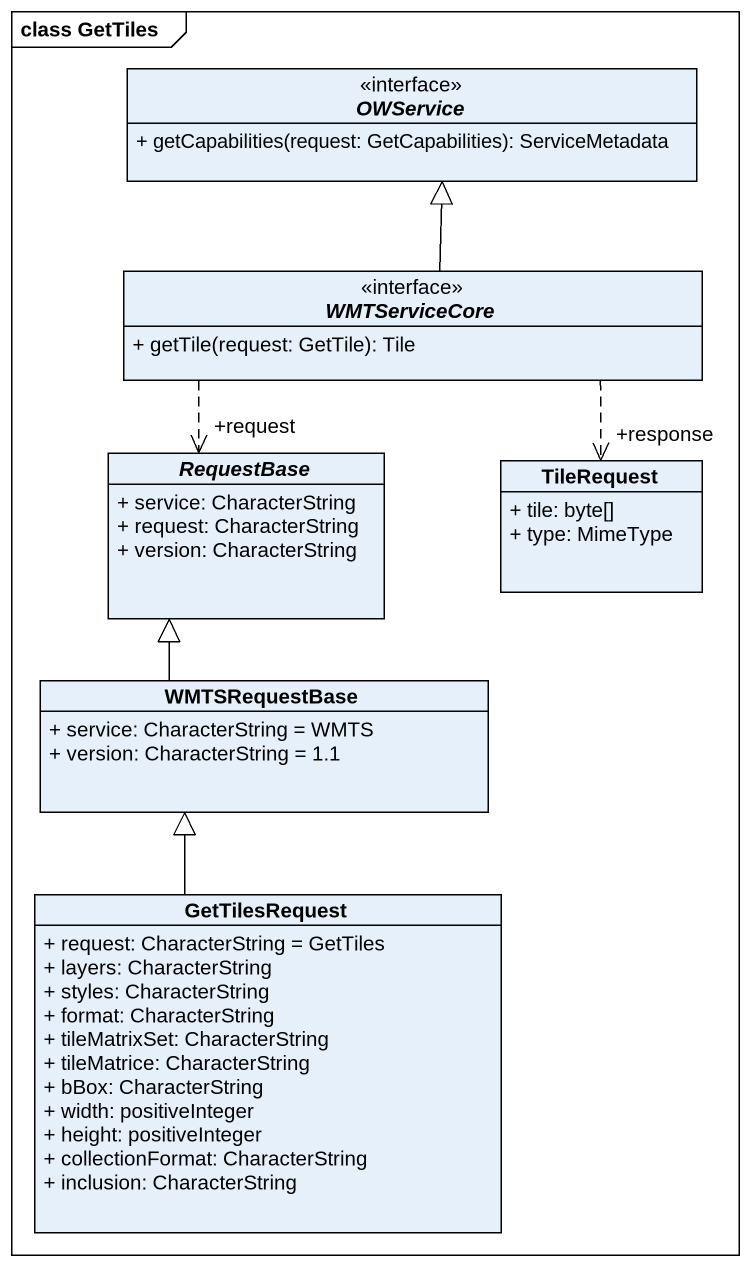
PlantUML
@startuml
mainframe class GetTiles
hide circle
hide empty members
skinparam classAttributeIconSize 0
interface OWService <<interface>> {
  + getCapabilities(request: GetCapabilities): ServiceMetadata
}
interface WMTServiceCore <<interface>> {
  + getTile(request: GetTile): Tile
}
abstract class RequestBase {
  + service: CharacterString
  + request: CharacterString
  + version: CharacterString
}
class TileRequest {
  + tile: byte[]
  + type: MimeType
}
class WMTSRequestBase {
  + service: CharacterString = WMTS
  + version: CharacterString = 1.1
}
class GetTilesRequest {
  + request: CharacterString = GetTiles
  + layers: CharacterString
  + styles: CharacterString
  + format: CharacterString
  + tileMatrixSet: CharacterString
  + tileMatrice: CharacterString
  + bBox: CharacterString
  + width: positiveInteger
  + height: positiveInteger
  + collectionFormat: CharacterString
  + inclusion: CharacterString
}
WMTServiceCore -up-|> OWService
WMTServiceCore ..> "+request" RequestBase
WMTServiceCore ..> "+response" TileRequest
WMTSRequestBase -up-|> RequestBase
GetTilesRequest -up-|> WMTSRequestBase
@enduml
